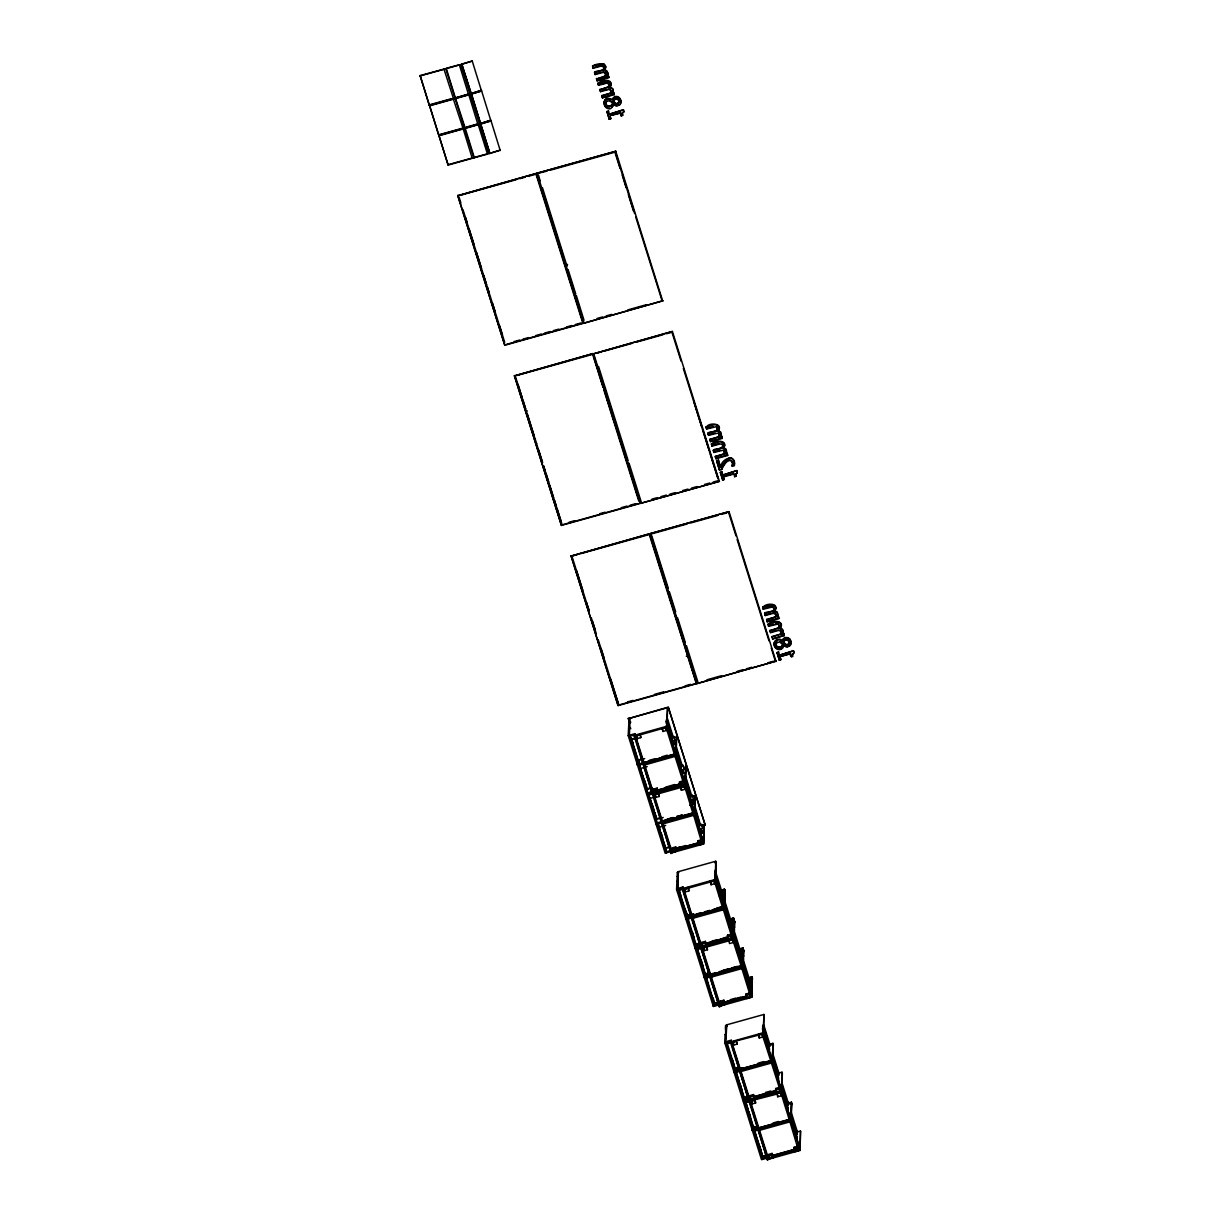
<?xml version="1.0" encoding="UTF-8"?>
<svg xmlns="http://www.w3.org/2000/svg" width="1221" height="1221" viewBox="0 0 1221 1221"><rect width="100%" height="100%" fill="white"/><g stroke="black" fill="none" stroke-linecap="round" stroke-linejoin="round"><path stroke-width="1.5" d="M732.524 464.499L732.569 462.82M420.116 75.961L460.866 64.53L470.07 93.895L429.319 105.25L420.131 75.58L443.925 69.124M429.319 105.25L420.131 75.58M429.517 105.876L470.268 94.444L479.471 123.794L438.721 135.165L429.533 105.494L451.923 99.237M438.919 135.775L479.67 124.344L488.873 153.709L448.122 165.064L429.533 105.494M445.848 68.788L455.051 98.016M448.122 165.064L438.934 135.394L463.171 128.648M455.25 98.687L464.453 127.93M457.768 195.711L536.446 173.397L583.44 323.306L504.777 345.253L457.768 195.711L536.446 173.397M464.652 128.602L473.855 157.83M471.123 93.529L461.736 64.072L472.237 61.05L461.507 64.423L470.726 93.712L481.44 90.339L470.726 93.651M480.54 123.229L471.214 93.864L481.639 90.965L470.909 94.322L480.128 123.611L490.842 120.253L480.448 123.458L471.565 93.971M500.228 150.534L491.04 120.864L480.509 123.825L489.85 153.373L500.244 150.152L489.529 153.464M491.04 120.864L480.311 124.237L489.529 153.525M486.553 284.63L483.76 275.458M504.777 345.253L457.783 195.329M514.407 375.885L593.085 353.571L640.094 503.479L561.431 525.427L514.407 375.885L593.085 353.571M537.087 173.214L615.75 151.267L537.087 173.214L584.081 323.122L662.759 300.809L584.081 323.122M537.942 173.382L547.008 171.108M553.556 497.71L549.755 485.363M567.032 266.239L542.429 187.652M561.431 525.427L514.423 375.503M561.904 523.992L543.574 465.995M603.876 67.292L601.419 66.01L593.162 68.254L592.597 65.842L603.907 63.706L605.784 66.697L604.654 70.253L607.585 72.588M593.162 68.254L592.597 65.842M571.062 556.074L649.74 533.745L696.733 683.668L618.07 705.601L571.062 556.074L649.74 533.745M608.241 75.183L606.913 76.084L608.241 75.183L608.806 77.595L597.115 80.845L596.535 78.983L605.25 76.557L605.982 73.703L603.403 72.314L595.131 74.557C592.078 68.91 603.495 72.878 603.922 68.086M595.131 74.557L594.581 72.146M596.535 78.983L605.28 76.007M597.115 80.845L596.55 78.449M609.248 84.386L606.791 83.104L598.534 85.348C595.817 80.586 611.706 77.35 611.126 84.341M598.534 85.348L597.969 82.936M599.923 89.774L608.653 86.859L599.923 89.774L600.518 91.651L608.775 89.408L611.233 90.69M600.518 91.651L599.954 89.24M613.614 92.277L612.286 93.178L613.614 92.277L614.178 94.689L602.487 97.955L601.938 95.543L610.653 93.101L611.263 91.529M594.551 72.68L603.281 69.765M602.487 97.955L601.938 95.543M593.711 353.769L672.405 331.44L719.398 481.364L640.735 503.311L593.711 353.769L672.405 331.44M609.203 119.276L610.821 118.3L609.203 119.276L606.959 111.523L608.546 111.08L609.34 114.24L623.412 109.798L609.34 114.24M608.546 111.08L606.929 112.057M613.11 90.552C613.797 87.637 608.47 88.095 610.668 85.729M586.309 601.892L589.117 610.408M601.907 96.077L610.653 93.101M620.589 100.412C619.917 96.642 614.361 95.574 612.652 99.191C612.484 101.404 607.264 95.314 605.128 99.801C602.945 102.564 604.181 107.402 607.631 108.486C612.301 111.035 612.805 102.396 615.766 105.51M614.911 152.167L619.963 168.223M604.303 390.048L614.575 422.71M621.23 115.919L622.679 114.988L621.23 115.919L620.405 112.698L611.706 115.125M622.573 112.759L623.87 111.874L623.412 109.798M618.07 705.601L571.077 555.692M628.342 718.665L668.345 707.081L705.295 825.427L668.314 707.508L628.342 718.665L629.487 722.283M670.543 851.724L665.155 853.174L628.205 735.622L628.571 727.685L629.548 727.411M628.998 718.604L628.846 722.023L629.807 721.733M630.143 718.162L629.364 735.301L666.33 852.899M640.735 503.311L719.398 481.364M630.585 722.771L630.631 721.886M641.208 501.877L629.074 463.247M636.4 738.201L631.028 739.697L635.149 737.942M671.947 851.342L671.077 853.464L634.081 735.805L634.935 733.928M640.063 734.92L636.339 735.317L637.225 738.629L640.766 737.637L640.842 736.065M637.225 738.629L637.301 737.057M641.666 758.851L637.53 760.622L644.688 758.623M638.598 760.362L638.415 764.102L675.808 753.678M639.88 734.325L640.766 737.637M638.659 763.156L638.614 764.056L630.295 737.896M638.537 762.728L638.827 761.736M639.194 765.872L639.85 765.292M650.381 533.562L729.044 511.63L650.381 533.562L697.374 683.485L776.052 661.156L697.374 683.485M639.087 765.185L640.033 768.589L647.191 766.59M643.253 762.759L675.808 753.922M644.032 762.545L643.955 764.025L675.747 755.158L676.602 736.843L673.046 737.835M647.756 792.902L646.687 789.117L650.808 787.698M653.098 797.542L649.526 798.534L650.121 798.03M652.335 791.62L684.874 782.798L665.872 721.748M653.098 791.406L653.037 792.887L684.813 784.019L685.683 765.704L685.515 786.232L653.723 795.1L653.8 793.604M653.647 789.087L654.487 793.528L653.647 789.087L657.203 788.094L658.027 792.551L657.203 788.094M654.807 794.581L658.562 793.742L658.623 792.597L659.264 796.474L655.723 797.45L654.807 794.581L658.378 793.162M655.723 797.45L655.799 795.894M661.98 728.586L665.72 727.762L665.781 726.602M657.615 823.458L665.949 848.595M657.951 824.511L666.132 849.908M658.088 824.343L657.585 824.007M658.348 824.129L657.676 824.984L658.333 824.404M666.498 728.906L666.422 730.479L662.881 731.471L662.957 729.899M659.142 826.632L658.531 827.411L665.689 825.427M665.537 727.167L666.422 730.479M661.751 821.58L694.306 812.759M662.103 822.695L694.245 813.995L695.1 795.68L691.544 796.672M666.666 726.297L667.536 707.982L667.017 727.395L666.666 726.297L634.889 735.164L671.855 853.25M662.454 822.862L662.53 821.367M665.735 726.281L674.297 754.059L675.595 753.693L667.261 726.77L665.979 727.136M666.147 851.022L665.766 847.801M665.628 849.648L665.781 847.527M670.466 737.499L673.977 736.522L670.375 738.14M674.404 743.925L673.748 741.513L674.694 744.856M674.938 739.865L671.458 741.574M675.03 756.379L683.577 783.241L683.699 785.393L682.86 780.936L679.319 781.928L680.173 785.958M671.077 853.464L653.021 793.818M671.535 851.724L671.596 850.243M676.465 745.1L675.808 742.353M683.378 782.92L684.691 782.173L676.342 755.646M672.878 850.213C672.206 855.173 679.639 850.182 675.701 846.931L672.145 847.923L672.985 852.365M675.701 846.931L676.526 851.373M679.99 785.378L680.036 784.218M686.492 645.772L697.863 681.929M680.494 786.996L684.035 786.003L680.494 786.996L681.379 790.292L684.92 789.315L684.996 787.743M680.677 787.576L680.738 786.431M701.632 945.787L694.856 947.603L676.556 889.453L676.938 881.516M676.968 880.829L677.167 876.525M678.525 872.099L677.365 872.435L677.212 875.839L678.159 875.549M687.576 656.318L686.294 656.288M681.379 790.292L681.455 788.735M680.601 770.42L684.172 769.413L683.119 765.369L679.609 766.345M714.529 1006.18L677.533 888.506L678.327 871.687L715.72 861.248L716.208 863.171M678.281 877.319L677.731 889.117L676.556 889.453M683.165 781.013L683.531 782.92M683.546 772.771L682.89 770.359L683.836 773.702M683.791 767.795L683.119 765.369M678.357 889.972L678.983 889.453L680.692 895.1M684.065 768.711L684.172 769.413M678.51 890.46L678.601 889.56L686.782 916.757L688.217 916.925M678.708 889.926L678.204 889.529M679.074 890.338L687.118 915.628M684.279 785.439L684.035 786.003M701.785 426.984L694.291 403.022M686.034 766.819L685.164 785.118L653.372 793.986M685.744 785.988L684.462 786.355L685.744 785.988L694.093 812.53L692.795 812.881L684.233 785.118M695.207 945.1L695.054 948.274L713.339 1006.44L720.131 1004.608L720.039 1006.516L719.276 1006.745L682.28 889.071L683.134 887.194M717.414 428.708L716.01 426.755L706.593 429.044C704.227 422.13 724.74 422.039 718.085 431.059L721.016 433.394M684.508 889.01L688.247 888.186L688.308 887.041L688.949 890.903L685.408 891.895L684.508 889.01L688.064 887.606M706.593 429.044L706.028 426.648M685.408 891.895L684.523 888.598M695.939 682.463L649.282 534.539L580.906 553.617M719.383 435.042L717.994 433.058L708.577 435.348C705.509 429.716 716.925 433.684 717.353 428.892M708.577 435.348L708.012 432.951M686.935 917.292L686.614 915.368M686.629 915.109L686.736 912.987L686.599 915.643M688.965 796.336L692.475 795.359L688.873 796.977M687.392 919.154L694.642 917.353M687.438 918.543L690.964 917.856M692.902 802.762L692.246 800.35L693.299 804.395L689.712 805.387M721.672 435.989L720.344 436.889L721.672 435.989L722.237 438.4L710.561 441.651L709.996 439.239L718.711 436.813L719.322 435.241M692.795 812.881L694.093 812.53M693.299 804.395L693.33 803.494M689.957 800.396L693.528 799.404L693.574 798.519M710.561 441.651L709.996 439.239M693.543 814.834L694.841 814.468L693.543 814.834L702.197 844.215L698.641 845.207L697.74 842.337L697.817 840.765L701.358 839.773L702.197 844.215M710.424 454.502L718.04 478.571M722.466 444.642L720.237 443.91L711.965 446.153C709.599 439.239 730.112 439.133 723.458 448.153L726.388 450.488M657.264 824.038L662.866 822.481L662.805 823.961L694.581 815.094L695.1 795.68M711.965 446.153L711.4 443.742M724.77 452.136L723.366 450.152L713.949 452.442C710.881 446.81 722.298 450.778 722.725 445.986M691.437 916.025L723.992 907.203M713.949 452.442L713.385 450.045M692.139 917.292L692.215 915.811M692.566 916.91L692.49 918.406L724.282 909.538L725.137 891.223M726.205 452.518L725.747 453.449L727.044 453.083L727.609 455.494L715.933 458.745L715.369 456.349L724.084 453.907L724.694 452.335M707.982 433.486L716.712 430.555M715.933 458.745L715.369 456.349M698.488 844.199L697.817 840.765M732.356 462.24C728.372 456.517 723.229 466.101 721.687 469.52L719.505 470.131L716.635 461.004L718.452 459.966C718.009 481.547 729.548 443.772 734.462 463.766M718.085 431.059L719.093 428.449M709.966 439.789L718.711 436.813M694.856 947.603L694.993 944.428M695.711 943.97L696.001 946.153M720.711 467.78L718.452 459.966M701.663 839.85L701.938 841.04M702.044 831.608L701.388 829.196L702.441 833.241L702.472 832.34M702.273 826.632L701.617 824.206L702.67 828.25L699.084 829.242M696.87 948.503L700.549 948.015M702.67 828.25L702.716 827.365M719.505 470.131L716.666 460.454M697.008 949.297L697.099 948.381M697.45 948.809L705.601 974.74L709.142 973.076M697.588 948.9L701.22 948.168M722.634 480.082L724.251 479.105L722.634 480.082L720.39 472.329L721.977 471.886L722.786 475.045L736.843 470.589L722.786 475.045M702.075 840.857L701.877 841.757L703.159 841.391L701.892 841.376M671.871 852.823L703.662 843.955L704.181 824.541L700.625 825.533M713.354 450.58L722.084 447.649M703.662 843.955L704.181 824.541M721.687 469.52C721.993 465.17 730.967 454.594 732.539 463.354M721.977 471.886L720.359 472.863M723.458 448.153L724.48 445.543M715.338 456.883L724.084 453.907M701.22 946.168L701.297 944.672L695.68 946.244M701.77 943.925L701.846 942.353L705.387 941.376L706.226 945.817L702.67 946.809L701.77 943.925L705.311 942.933L705.387 941.376M702.67 946.809L701.846 942.353M703.006 947.847L706.745 947.023L706.806 945.878L707.447 949.74L703.907 950.732L703.006 947.847L706.547 946.855L707.447 949.74M727.609 455.494L727.044 453.083M703.907 950.732L703.983 949.16M705.112 975.091L705.25 974.312M705.097 974.48L705.433 976.113M710.179 881.44L713.705 880.875L714.621 883.745L711.065 884.737L710.179 881.44L713.919 881.028L713.964 879.883M705.891 977.99L713.14 976.19M705.936 977.38L711.522 976.006M710.363 882.02L710.424 880.875L711.065 884.737M706.089 978.158L714.193 1003.967M706.532 977.67L714.3 1003.708L718.345 1002.304M732.142 466.269L732.142 465.628C737.606 463.553 730.845 468.376 732.371 464.88M720.848 892.505L721.077 890.491L724.648 889.651L723.778 906.974L722.496 907.325L714.163 880.417M709.935 974.862L742.49 966.04M734.66 476.724L736.11 475.793L734.66 476.724L733.852 473.504L723.412 476.419L724.221 479.639M714.621 883.745L714.697 882.173M677.884 889.621L683.485 888.049L683.424 889.529L715.201 880.662L715.72 861.248M710.637 976.128L710.714 974.648M715.201 880.662L716.071 862.362L714.773 862.743M723.778 906.974L715.46 880.051M715.43 879.669L716.223 862.865M711.065 975.747L710.988 977.227L742.78 968.36L743.635 950.06L742.353 950.442M715.735 876.846L715.582 876.357M715.994 871.321L715.842 870.817M716.147 868.345L715.979 867.856M735.836 473.962L737.301 472.68L736.843 470.589M713.339 1006.44L713.491 1003.265M714.499 1004.99L714.209 1002.807M714.361 1004.15L719.642 1002.975M714.682 1003.601L718.223 1001.937M720.558 893.253L720.466 892.353M721.107 895.008L720.619 897.237M721.352 890.017L721.458 893.406L721.58 890.75L715.124 870.222M721.214 898.397L721.336 895.741L714.895 875.213M722.496 907.325L723.855 906.455L713.262 909.37M722.649 904.944L723.504 890.491M722.985 901.708L723.412 892.368M723.244 909.279L724.526 908.912L723.244 909.279L731.562 936.186L733.073 935.805M719.016 1003.723L746.138 996.412M723.839 902.945L723.992 903.448M724.099 897.42L720.588 898.107M718.955 895.619L724.251 894.138L720.711 895.42M719.184 894.398C725.946 893.131 725.656 891.055 719.047 893.604M721.092 890.933L724.48 889.163L721.077 890.491M719.276 1006.745L682.356 887.423M724.282 909.538L724.801 890.124L721.229 891.116M719.718 1004.99L719.795 1003.509M725.289 891.727L724.511 908.531L723.214 908.897M720.268 1002.762L720.344 1001.189L723.885 1000.197L724.725 1004.654L721.168 1005.646L720.268 1002.762L723.809 1001.769L723.885 1000.197M724.816 905.723L724.664 905.234M725.076 900.182L724.923 899.694M725.213 897.206L725.06 896.718M721.168 1005.646L721 1004.639M727.426 936.766L727.502 935.194L731.043 934.218L731.883 938.659L728.342 939.651L727.426 936.766L730.982 935.774M728.174 938.644L727.502 935.194M728.342 939.651L731.898 938.232L731.776 936.507M728.678 940.262L732.234 939.285L728.678 940.262L729.563 943.574L733.119 942.581L733.195 941.009M729.654 919.092L729.639 922.114M729.792 927.746L733.333 926.77L733.18 925.976L729.654 926.968L729.792 923.976L733.333 923.015L729.944 924.785M734.874 922.191L733.562 918.024L730.036 919.001L730.295 921.534M730.189 923.87L729.7 926.098M730.417 918.879L730.524 922.267L730.646 919.611L724.77 900.884M748.412 1099.388L743.024 1100.823L724.74 1042.658L725.106 1034.721M730.295 927.258L730.417 924.602L724.679 904.959L724.465 905.814M762.698 1159.385L725.701 1041.727L726.495 1024.892L763.888 1014.468L763.369 1033.882L726.48 1043.497M726.052 1038.949L726.693 1025.319L725.533 1025.64L725.381 1029.059L726.327 1028.769M731.73 933.806L732.432 918.879L732.142 928.693M731.852 1042.368L726.51 1043.848L734.905 1068.94M732.905 931.821L733.073 932.31M733.18 925.976L729.41 927.105M733.333 923.015L729.776 924.297M730.036 922.771L733.424 921L728.128 922.466M730.173 919.795L733.562 918.024M701.922 948.366L733.699 939.498L733.867 918.986L730.311 919.978M734.218 920.085L733.348 938.4L696.565 948.656L704.944 975.32L710.424 973.625M733.699 939.498L734.569 921.183M742.292 965.414L733.928 939.27L734.721 921.702M768.299 1157.829L767.444 1159.95L730.448 1042.276L731.303 1040.414M737.194 1042.551L737.133 1044.123L733.577 1045.115L732.692 1041.803L736.416 1041.391M733.577 1045.115L733.653 1043.543M733.058 927.258L740.079 949.587L739.957 952.243L739.361 951.083L739.453 948.961L742.979 947.984L743.955 951.052M733.958 1068.344L733.943 1071.946L740.735 1070.13L740.659 1071.611L772.45 1062.743L773.32 1044.428M739.453 951.693L732.951 929.379M739.468 951.449L739.453 948.961M739.605 953.83L739.102 956.318M739.85 948.854L739.361 951.083M739.712 957.218L739.834 954.578L733.378 934.05M738.827 1067.459L734.889 1069.214L734.798 1068.329M737.133 1044.123L736.232 1040.811M743.971 1097.816L735.836 1071.626M741.147 963.781L742.002 949.328M736.324 1072.145L739.957 1071.412M743.024 967.749L741.727 968.497L743.009 968.131L743.787 950.564L737.545 952.441M742.337 961.782L742.49 962.27M739.071 956.928L742.612 955.951L739.071 957.233M739.224 953.967L742.75 952.975L739.209 954.257M737.682 953.219C744.413 951.312 744.459 950.365 737.698 952.929M739.59 949.77L742.979 947.984M742.78 968.36L743.146 948.488L739.605 949.465M739.605 1069.245L772.16 1060.408M740.323 1070.512L740.384 1069.016M774.053 608.897L772.649 606.929L763.232 609.233C760.485 604.044 777.96 601.19 775.717 609.157M763.232 609.233L762.682 606.822M745.924 995.603L746 994.031L749.541 993.039L750.381 997.496L746.84 998.488L745.924 995.603L749.48 994.611M775.946 614.575L773.488 613.293L765.216 615.521C762.163 609.89 773.58 613.858 774.007 609.065M746.84 998.488L750.396 997.069L750.274 995.344M747.908 985.668L751.678 984.813L748.29 986.583M748.702 985.194L747.924 985.408L748.03 983.287L751.831 981.837L748.29 982.829M748.137 980.951L748.137 977.929M765.216 615.521L764.651 613.125M748.183 985.179L748.29 982.813M742.689 957.92L749.145 978.448L749.022 981.104L748.534 977.823L748.549 980.31M748.534 980.57L742.963 961.186M748.916 977.716L748.427 979.944M748.794 986.095L748.916 983.439L743.024 964.712M743.879 1097.191L743.971 1098.091L747.893 1096.321M777.029 616.529L778.326 616.162L778.876 618.574L767.2 621.825L766.635 619.429L775.366 616.987L775.976 615.415M767.2 621.825L766.635 619.429M744.978 1102.334L776.571 1094.184M751.571 994.642L750.06 995.023L751.419 994.153M750.457 991.269L751.083 978.189M745.359 1102.227L753.403 1127.777M779.425 625.991L778.036 624.038L768.62 626.327C766.254 619.413 786.767 619.306 780.112 628.327L782.02 629.059L783.195 631.532M751.373 994.291L743.009 968.131M751.403 990.643L751.556 991.147M751.678 984.813L748.137 986.095M748.534 981.592L751.922 979.822L746.626 981.302M748.671 978.632L752.06 976.861L748.534 977.838M768.62 626.327L768.055 623.916M720.069 1006.104L751.846 997.236L752.212 977.349L748.687 978.326M751.846 997.236L752.06 976.861M770.008 630.753L778.739 627.838L770.008 630.753L770.588 632.631L778.861 630.387L781.318 631.669M770.588 632.631L770.039 630.219M748.946 1101.113L730.891 1041.482M749.938 1097.145L750.015 1095.573L753.555 1094.581L754.395 1099.037L750.839 1100.014L749.938 1097.145L753.479 1096.153L753.555 1094.581M750.091 1101.586L750.152 1100.09M783.699 633.256L782.371 634.157L783.699 633.256L784.264 635.668L772.572 638.934L772.008 636.523L780.738 634.081L781.348 632.509M764.636 613.659L773.366 610.744M750.839 1100.014L750.686 1099.007M772.572 638.934L784.279 635.134M751.19 1100.64L752.075 1103.937L755.616 1102.96L754.975 1099.083L754.914 1100.228L751.373 1101.22M777.823 614.422C778.51 611.523 773.183 611.98 775.366 609.615M752.075 1103.937L752.151 1102.365M766.62 619.963L775.366 616.987M752.457 1127.181L752.304 1130.356L753.464 1130.035M752.594 1127.609L752.441 1130.783L759.233 1128.952M756.73 1127.517L753.113 1128.525L753.235 1125.884M753.449 1125.686L753.281 1129.425L790.674 1118.985M755.616 1102.96L754.731 1099.648M753.662 1127.578L757.325 1126.281M769.428 1155.371L762.194 1157.401L753.815 1130.738L753.784 1127.67M758.363 1034.645L761.904 1033.653L758.363 1034.645L759.248 1037.957L762.789 1036.965L762.866 1035.393M778.876 618.574L778.326 616.162M754.319 1130.997L762.866 1156.531M758.47 1129.959L754.456 1130.829M779.288 660.256L780.906 659.279L779.288 660.256L777.044 652.502L778.632 652.06L779.425 655.219L793.482 650.778L779.425 655.219M754.425 1131.363L753.952 1130.57L758.455 1130.234M759.248 1037.957L759.309 1036.385M778.632 652.06L777.014 653.037M780.112 628.327L781.119 625.717M771.993 637.057L780.738 634.081M780.051 656.593L790.491 653.678L780.051 656.593L780.875 659.813M758.104 1128.067L790.659 1119.245M763.369 1033.882L763.888 1014.468M758.806 1129.349L758.882 1127.853M763.613 1033.638L762.316 1034.004L763.613 1033.638L771.947 1060.179L770.665 1060.545L761.904 1033.653M790.674 641.391C789.911 635.775 782.264 638.629 782.31 640.811C783.333 635.347 791.483 637.103 790.887 642.338M782.356 641.33C781.089 637.591 774.404 638.949 774.297 643.009M774.19 644.383C773.916 648.794 779.654 651.51 782.692 648.168C783.149 642.826 787.499 649.023 790.094 645.115A4.67 4.426 2.7 0 0 790.964 642.704M761.98 1156.379L766.376 1155.432M762.728 1156.44L766.391 1155.158M768.742 1043.436L769.123 1046.351M768.772 1050.976L768.497 1051.449M768.894 1048.32L768.909 1050.808M769.032 1045.451L769.52 1043.222L769.627 1046.611L769.749 1043.955L763.858 1025.228M769.138 1045.817L769.123 1043.329M769.383 1051.602L769.505 1048.946L762.499 1026.617M770.665 1060.545L771.947 1060.179M767.444 1159.95L749.373 1100.304M772.45 1062.743L772.969 1043.329L769.398 1044.321M791.33 656.364C794.947 656.013 789.163 657.951 790.491 653.678M767.887 1158.21L767.963 1156.714L762.347 1158.286M768.436 1155.966L768.513 1154.41L772.054 1153.418L772.893 1157.859L769.337 1158.851L768.436 1155.966L771.977 1154.99L772.054 1153.418M781.028 1089.04L779.731 1089.407L781.028 1089.04L772.695 1062.133M772.679 1061.751L772.969 1043.329M769.337 1158.851L769.23 1156.699M792.49 654.135L793.955 652.853L793.482 650.778M775.594 1089.987L775.671 1088.415L779.227 1087.423L780.051 1091.879L776.51 1092.856L775.594 1089.987L779.151 1088.995M776.51 1092.856L780.066 1091.452L779.944 1089.727L771.397 1062.865L772.679 1062.514M776.846 1093.482L780.372 1092.917L781.287 1095.802L777.731 1096.779L776.846 1093.482L780.585 1093.07L780.631 1091.925L789.163 1119.367L790.445 1119.016L782.127 1092.093L780.814 1092.841L782.112 1092.474M777.701 1074.678L778.601 1074.831L772.084 1053.845M777.029 1094.062L777.09 1092.917M777.731 1096.779L777.808 1095.222M778.464 1080.463L778.586 1077.807L772.13 1057.294M782.035 1072.191L781.867 1092.719L782.035 1072.191L778.479 1073.183M781.287 1095.802L781.364 1094.23M782.386 1073.29L781.532 1091.605L749.74 1100.472M787.286 1109.278C788.171 1103.219 787.286 1112.346 786.904 1109.385M787.881 1110.438L788.003 1107.783L782.127 1089.056M759.157 1130.448L790.949 1121.58L791.467 1102.166L787.896 1103.158M790.949 1121.58L791.803 1103.265L788.247 1104.257M799.526 1147.877L798.229 1148.244L799.526 1147.877L791.193 1120.954M791.177 1120.588L791.467 1102.166M794.093 1148.808L794.169 1147.252L797.71 1146.26L798.549 1150.701L795.008 1151.693L794.093 1148.808L797.649 1147.832M794.84 1150.686L794.169 1147.252M796.184 1133.79L797.084 1130.921L796.596 1133.149M796.977 1133.302L797.191 1134.309L797.313 1131.653L790.872 1111.141M796.962 1139.3L797.084 1136.644L790.628 1116.116M798.549 1150.701L789.895 1121.702L791.177 1121.336M768.238 1159.309L800.014 1150.441L800.533 1131.028L796.977 1132.02M800.014 1150.441L800.533 1131.028M734.37 465.659C736.69 453.403 721.168 457.875 720.741 467.231M622.344 114.179L622.42 112.622M735.79 474.984L737.331 472.13M792.429 655.158L793.971 652.304M607.753 72.909L606.913 76.084M721.199 433.714L720.344 436.889M726.571 450.808L725.732 453.983L727.029 453.617M726.464 452.197L726.007 449.053L723.488 447.619M603.998 67.369L603.25 70.299M609.264 85.729L609.371 84.478M717.429 428.174L716.681 431.105M722.801 445.268L722.069 448.199M779.349 626.709L778.494 623.641L775.396 623.9M611.019 85.287L611.156 83.791M611.355 90.797L610.622 93.651M776.068 614.682L775.335 617.536M781.44 631.776L780.707 634.63M604.044 102.961C604.471 95.406 612.789 102.457 613.369 97.68C616.529 94.231 621.703 98.184 620.863 102.259A4.67 4.426 2.7 0 1 619.978 104.67L616.758 106.196L613.766 104.838M774.129 643.94L774.328 642.475M732.341 465.415L732.554 463.949M619.23 101.343L617.505 103.968A2.335 2.213 2.7 0 1 615.445 103.678L613.156 101.374L614.224 99.801L616.834 98.916L619.062 100.855M605.708 103.312C606.593 99.313 611.599 100.794 612.805 103.8C611.4 109.341 602.335 105.449 606.806 100.916M613.736 104.319L611.675 107.448M783.821 645.299L781.745 648.427L777.731 648.931M607.676 73.764L606.944 75.549M613.049 90.858L612.316 92.643M777.762 614.743L776.999 617.063L778.296 616.697M777.456 616.147L777.273 612.133L774.755 610.698M783.134 631.837L782.402 633.623M611.034 84.737L610.027 87.347M775.747 608.623L774.74 611.233M608.623 87.393L609.294 85.195M773.336 611.278C776.968 604.883 768.116 605.937 764.957 608.211M778.708 628.372L779.38 626.175M605.25 76.557L605.372 72.115L601.922 72.131M718.696 437.347L718.803 432.921M724.068 454.456L724.19 450.015M453.357 99.099L462.988 128.098L438.751 134.783M465.094 127.671L455.464 98.275L468.589 94.704M629.761 722.466L629.166 722.649M678.143 876.251L677.258 876.449M677.899 881.272L676.983 881.455M725.457 1033.958L726.098 1033.882M726.068 1034.477L725.152 1034.675M622.405 113.156L623.885 111.325M612.835 103.266C612.087 106.319 606.944 107.219 605.891 103.968M612.286 93.178L612.988 89.148L610.057 86.813M720.375 436.355L720.833 435.424M782.371 634.157L783.058 630.128L780.127 627.792M604.654 70.253C609.523 62.332 596.031 62.759 592.567 66.377M774.663 642.109L778.922 639.606L782.295 641.346M619.016 102.259L617.536 103.434A2.335 2.213 2.7 0 1 615.476 103.144L613.186 100.839C614.102 97.359 620.009 97.817 619.215 101.877M789.102 643.238L787.621 644.413A2.335 2.213 2.7 0 1 785.561 644.123L783.272 641.819L785.057 639.789L787.881 639.636M776.877 641.895C772.679 646.275 781.806 649.48 782.92 644.245L780.417 641.651M715.247 876.464L715.399 876.953M733.729 935.286L733.897 935.79M742.811 964.163L742.963 964.651M446.047 68.376L459.188 64.805M463.156 128.724L472.176 158.089M477.793 123.993L468.788 94.628M474.084 157.478L487.393 153.831L478.205 124.527M618.742 105.174L620.009 104.136A4.67 4.426 2.7 0 0 620.879 101.725L620.833 100.824M446.321 68.574L455.372 97.924L468.589 93.941M459.34 64.744L468.467 94.276L470.07 93.834M453.296 98.321L455.372 97.924M725.625 1033.821L725.625 1029.624M628.937 722.618L628.601 727.014L629.563 726.709M429.349 104.869L451.739 98.626M593.177 67.704L601.449 65.476L603.678 66.209M596.855 73.535L600.228 72.604M597.145 80.311L608.821 77.06M597.939 83.471L607.707 81.013L610.973 83.394M600.244 84.341L607.966 82.509L609.34 85.012M466.437 127.06L477.884 123.87M466.62 127.671L478.189 124.466M602.228 90.644L609.951 88.812L611.324 91.331M602.518 97.405L612.53 94.612M620.39 113.248L609.966 115.613L610.79 118.834M448.153 164.682L472.344 157.952M458.623 195.772L516.193 179.701M519.795 178.693L525.198 177.198M528.8 176.19L535.988 174.191L582.615 322.497M550.518 170.131L613.507 152.564M567.49 264.469L566.636 264.82L567.475 264.591M514.163 341.59L519.642 340.064M523.092 339.102L528.449 337.606M535.836 335.546L541.239 334.035M544.505 333.119L550.228 331.532M553.434 330.632L558.791 329.136M566.422 327.014L571.825 325.503M575.427 324.496L580.814 323M597.145 318.437L602.64 316.911M606.15 315.934L611.69 314.377M627.747 309.905L646.703 304.624M504.792 344.871L583.455 322.924M517.063 375.442L592.643 354.365L602.869 386.92M596.367 353.312L601.77 351.816M605.372 350.809L632.356 343.284M635.958 342.277L662.942 334.752M666.544 333.745L671.947 332.234L681.043 361.172M526.419 411.111L527.258 410.882M705.997 427.182C709.264 426.617 718.223 421.55 719.2 428.037M706.623 428.51L713.369 426.633M708.592 434.813L715.353 432.921M710.576 441.117L722.267 437.851M711.385 444.276C714.636 443.711 723.595 438.66 724.572 445.131M711.996 445.604L718.742 443.727M713.98 451.907L720.726 450.03M715.949 458.211L727.64 454.96M716.635 461.004L718.421 460.5M723.381 476.953L733.821 474.038M569.047 522.252L574.496 520.741M599.679 513.705L605.082 512.21M621.275 507.692L626.922 506.12M630.265 505.173L635.668 503.678M651.938 499.13L657.402 497.619M660.882 496.642L666.391 495.1M669.81 494.154L675.182 492.658M682.585 490.583L687.988 489.087M691.59 488.079L696.977 486.569M704.441 484.493L709.813 482.997M713.171 482.051L718.574 480.555M561.446 525.045L638.278 503.617M571.916 556.12L577.319 554.609M651.22 534.004L687.209 523.962M690.811 522.954L717.795 515.43M721.397 514.423L726.8 512.912M762.652 607.356C765.918 606.791 774.877 601.739 775.839 608.211M765.246 614.987L770.314 613.583M767.231 621.291L777.243 618.498M768.024 624.45C771.29 623.9 780.25 618.833 781.211 625.305M770.329 625.32L773.702 624.374M772.313 631.623L775.686 630.677M783.79 645.833L786.843 647.176L790.063 645.65A4.67 4.426 2.7 0 0 790.933 643.238L790.918 641.803M627.518 701.922L632.936 700.411M654.441 694.413L663.522 691.88M685.118 685.851L690.521 684.355M706.822 679.807L721.184 675.793M737.331 671.291L742.841 669.764M746.321 668.787L751.831 667.246M768.024 662.728L773.427 661.233M619.917 704.715L696.748 683.287M628.205 735.622L634.951 733.668L634.081 735.805M629.685 736.339L633.897 735.164M635.225 736.263L667.246 727.151M649.251 760.347L654.609 758.851M661.767 756.852L667.277 755.173M638.766 765.201L644.367 763.644L644.306 765.124L676.327 756.028M639.453 765.674L647.451 789.758M679.517 766.986L683.088 765.979M646.672 789.468L652.045 787.972M665.537 787.194L674.633 784.523M653.586 790.659L657.127 789.666M679.242 783.5L682.783 782.508M647.496 792.963L684.889 782.539M647.817 794.016L646.657 794.337L652.045 792.902M654.502 793.116L658.058 792.124M648.183 795.176L652.396 794.001M653.357 794.413L652.579 794.627L634.523 734.996M660.164 817.688L656.043 819.108L655.952 823.87L657.112 823.549M656.028 819.444L663.186 817.46M667.887 819.001L673.259 817.505M676.648 816.498L682.203 815.002M664.163 820.176L673.107 817.688M676.693 816.681L682.051 815.185M656.913 822.939L694.306 812.499M657.585 824.083L658.363 823.87L660.073 829.532M700.106 829.532L694.276 809.63M669.291 846.535L665.964 848.259M665.17 848.29L670.543 846.794M675.244 848.336L680.601 846.84M671.519 849.526L685.836 845.527M697.74 842.337L701.281 841.345M665.994 851.8L697.954 842.887M676.236 849.19L703.372 841.62L685.332 783.867M671.153 851.815L703.311 842.856M673 851.937L676.541 850.961M677.533 888.506L683.134 886.95L682.28 889.071M714.865 879.563L683.073 888.43L720.039 1006.516M678.189 889.911L683.653 888.491M678.952 889.972L678.296 890.567L683.806 888.98L701.632 946.031M714.148 880.799L715.445 880.433M720.939 890.445L724.48 889.453M720.588 892.719L721.367 892.505M720.833 892.78L714.834 871.763M719.032 893.909L724.328 892.429M719.2 894.093L724.343 892.124M720.451 895.588L724.404 894.642M720.863 895.924L724.251 894.138M720.573 898.397L724.267 897.603M720.726 898.885L724.114 897.114M690.659 914.239L686.996 915.536L690.643 914.514M686.629 915.964L693.696 913.995M686.629 916.269L693.681 914.3M693.681 914.468L686.446 916.483L678.067 889.819M716.803 908.088L722.099 906.608M686.782 916.757L692.078 915.277M695.604 914.285L700.9 912.82M704.425 911.828L709.722 910.347M698.702 913.476L700.152 913.598M686.614 917.383L724.007 906.944M685.637 918.314L686.797 917.994M685.775 918.741L691.162 917.307M723.061 908.409L724.343 908.042M688.949 918.192L723.931 908.424M733.546 918.314L729.761 919.459L729.67 921.58L730.433 921.367M730.189 919.505L733.714 918.513L732.859 935.835L724.511 909.294M730.036 921.733L724.465 902.365M729.883 922.282L733.409 921.29M730.051 922.466L733.424 921M729.532 924.45L733.485 923.503M729.425 926.571L729.792 926.998M729.807 927.456L733.348 926.464M695.695 944.23L699.847 943.467M699.725 943.1L696.184 944.764L688.049 918.574M695.711 944.825L701.007 943.36M695.695 945.13L700.991 943.65M700.946 943.833L695.527 945.344L687.148 918.696M699.389 944.627L695.848 945.665L687.27 918.39M711.736 941.193L717.032 939.712M725.869 937.24L719.856 939.498M705.952 943.375L727.655 937.316M705.936 943.635L727.64 937.575M733.012 937.301L700.854 946.244L700.778 947.908L701.541 947.694M695.054 948.274L696.214 947.954M702.701 946.382L706.242 945.39M696.382 948.442L701.983 946.885M732.631 938.873L733.928 938.506M732.661 939.239L733.958 938.888M733.928 939.27L732.646 939.621L741.208 966.132M739.178 949.434L742.963 948.29M739.728 949.938L743.299 948.946M739.087 951.556L739.865 951.342M737.53 952.731L742.826 951.266M739.377 954.456L742.902 953.464M739.361 954.746L742.75 952.975M739.239 957.417L742.765 956.44M739.224 957.722L742.612 955.951M705.509 973.839L709.157 972.816M705.494 974.373L709.142 973.351M709.264 973.442L705.234 974.572L697.084 948.641M705.128 974.801L710.424 973.32M710.591 973.809L705.28 975.579L715.872 972.633M722.939 970.359L728.235 968.894M731.776 967.902L737.072 966.422M719.398 971.641L742.353 965.246M705.097 976.205L742.505 965.78M704.135 977.151L705.295 976.815M704.273 977.578L709.66 976.144M741.559 967.246L742.841 966.879M707.447 977.014L742.429 967.261M741.712 967.734L742.994 967.368M706.104 977.868L712.133 976.235M748.259 978.296L752.044 977.151M747.023 979.303L752.365 977.823M749.16 979.914L752.716 978.921M748.152 980.417L748.931 980.204M748.381 981.104L751.907 980.127M748.549 981.302L751.922 979.822M748.442 983.317L751.983 982.34M748.427 983.622L751.831 981.837M748.305 986.293L751.846 985.301M714.56 1003.235L718.207 1002.212M719.444 1002.67L714.026 1004.181L705.646 977.517M730.25 999.724L735.729 998.122M740.826 997.069L726.434 1001.663M714.178 1005.081L746.153 996.153M719.352 1005.081L751.51 996.122M721.184 1005.219L724.74 1004.227M725.701 1041.727L731.318 1040.155L730.448 1042.276M724.74 1042.658L725.9 1042.337M726.052 1042.826L731.379 1041.33M763.033 1032.783L731.242 1041.65L768.207 1159.736M731.547 1041.834L726.205 1043.314L734.615 1069.703L741.849 1067.673M729.059 1043.055L732.707 1042.032M732.676 1042.23L736.217 1041.238M772.023 1044.81L773.305 1044.459M768.757 1045.939L769.535 1045.71M772.176 1045.298L773.473 1044.947M768.528 1050.915L769.291 1050.701M734.783 1068.573L738.934 1067.826L735.164 1068.741M758.134 1063.14L763.552 1061.629M734.783 1070.588L770.359 1060.667M733.806 1071.519L734.966 1071.199M772.099 1061.644L735.317 1071.901L743.696 1098.564L750.93 1096.55M777.93 1072.679L778.586 1072.099L778.098 1074.327M777.869 1079.303L778.082 1077.548M777.594 1079.791L778.372 1079.562M743.467 1097.832L751.129 1095.817M765.399 1092.505L770.833 1090.994M743.848 1099.449L749.465 1097.893L749.389 1099.373L781.181 1090.506M754.12 1096.595L774.007 1091.04M754.105 1096.84L775.808 1090.796M744.398 1101.174L743.223 1101.495L761.522 1159.645L766.895 1158.21M750.869 1099.602L754.41 1098.61M744.551 1101.663L749.877 1100.167M750.045 1100.655L744.703 1102.151L753.113 1128.525M744.963 1102.609L754.715 1100.075M787.362 1102.639L788.018 1102.059L788.125 1105.448L788.247 1102.792L781.791 1082.264M787.255 1104.761L788.033 1104.547M787.499 1104.822L781.928 1085.362M790.674 1104.135L791.971 1103.784M787.789 1109.538L787.026 1109.752L787.392 1107.157M753.296 1127.151L753.769 1127.945L745.634 1101.754M753.281 1127.41L757.31 1126.556M753.006 1127.883L757.432 1126.647M773.015 1122.984L778.433 1121.473M753.815 1130.738L790.598 1120.481M796.58 1133.683L790.46 1112.499M796.458 1136.018L796.367 1138.14M766.406 1154.898L762.881 1156.287M762.469 1156.638L766.513 1155.524M772.618 1155.417L794.322 1149.373M772.603 1155.677L799.74 1148.106L762.392 1028.738M767.521 1158.302L799.679 1149.343M769.367 1158.424L772.908 1157.447M461.797 64.057L471.138 93.33M480.738 123.84L489.819 153.174M474.282 157.509L465.201 128.205M772.008 613.11L775.106 612.835L776.037 615.216M777.38 630.204L780.83 630.189M444.001 69.2L453.449 98.474M608.577 108.12L609.538 108.12M604.67 69.719L607.203 71.154L607.737 73.458M718.116 430.509L720.634 431.959L721.168 434.249M607.646 107.952L605.311 106.334L604.105 103.403M776.877 648.565L774.831 646.428M610.332 100.671L611.889 102.152M716.834 426.617L717.338 427.548M722.206 443.711L722.695 445.192M788.659 640.292L789.071 643.788L787.591 644.947A2.335 2.213 2.7 0 1 785.53 644.657L783.241 642.353L785.027 640.323L787.866 640.186L789.3 642.856M781.119 630.585L781.409 632.31M623.382 110.333L623.87 111.874M736.812 471.138L737.301 472.68M793.467 651.312L793.955 652.853M620.405 112.698L621.245 115.385M790.46 654.227L791.315 656.898M608.211 75.733L608.806 77.595M613.583 92.827L614.178 94.689M721.642 436.523L722.237 438.4M783.668 633.806L784.264 635.668M606.959 111.523L609.233 118.742M720.39 472.329L722.664 479.548M777.044 652.502L779.303 659.722M615.75 151.267L662.744 301.19M729.044 511.63L776.037 661.538M702.64 429.563L709.157 450.305M615.292 152.06L634.63 213.553M635.775 217.17L661.935 300.366M683.317 368.406L718.009 478.739M728.601 512.423L735.988 535.927M737.118 539.545L768.971 640.827M771.245 648.061L775.228 660.729M622.206 175.091L626.129 187.82M628.372 194.704L633.409 211.004M538.492 175.168L540.201 180.876M568.07 269.505L575.763 294.002M576.388 295.665L584.004 320.223M598.549 366.483L628.128 460.531M651.785 535.805L668.284 588.263M669.413 591.88L675.671 611.767M677.548 617.719L685.363 642.597M536.431 173.779L583.44 323.306M593.07 353.953L640.094 503.479M649.725 534.126L696.733 683.668M594.398 358.837L603.525 387.881M604.013 390.537L638.583 500.503M472.237 61.05L481.425 90.72M481.639 90.965L490.827 120.635M676.602 736.843L676.098 756.257L675.747 755.158M724.48 889.163L725.289 892.032M716.086 865.842L716.071 866.132M725.152 894.703L725.137 894.993M734.477 926.693L734.63 927.472M743.558 955.555L743.696 956.333M673.977 736.522L675.03 740.567M692.475 795.359L693.528 799.404M693.879 800.503L694.963 803.937M734.34 929.654L734.477 930.448M743.421 958.516L743.558 959.309M667.505 718.757L673.153 736.736M676.007 745.817L682.463 766.345M685.439 775.778L691.88 796.306M693.94 802.853L700.457 824.923M772.374 1052.304L778.815 1072.832L778.693 1075.472L778.464 1074.739M667.2 720.222L672.618 737.759M675.595 747.176L681.7 766.62M685.332 777.899L691.117 796.596M694.093 806.013L700.182 825.457M763.018 1024.984L769.52 1045.97M734.08 935.194L734.218 935.988M743.162 964.056L743.299 964.849M666.132 720.146L672.924 741.727M675.778 750.808L682.234 771.336M685.759 782.569L691.651 801.297M714.789 877.334L751.556 994.901M694.825 814.865L703.159 841.391M684.813 784.019L685.515 786.232M694.245 813.995L694.581 815.094M741.742 968.116L750.06 995.023M684.019 786.431L684.92 789.315M732.203 939.697L733.119 942.581M761.889 1034.08L762.789 1036.965M746 994.031L746.718 996.336M661.996 728.159L662.881 731.471M709.218 942.459L707.936 942.826M658.363 793.589L659.264 796.474M688.049 888.033L688.949 890.903M705.311 942.933L706.226 945.817M723.809 1001.769L724.725 1004.654M753.479 1096.153L754.395 1099.037M771.977 1154.99L772.893 1157.859M720.344 1001.189L721.062 1003.494M635.5 735.714L653.433 792.765M653.998 794.55L671.367 849.816M678.327 871.687L678.678 872.786M720.131 1004.868L702.182 947.817L696.794 949.389L696.703 948.351M726.495 1024.892L726.999 1026.418M731.852 1042.2L749.801 1099.251M750.35 1101.021L768.299 1158.073M677.365 872.435L678.449 875.869M628.357 718.238L629.502 721.855M630.479 727.792L630.769 728.708M631.333 737.896L633.058 743.635M644.764 780.601L646.657 786.889M652.014 803.647L653.83 809.66M654.731 812.286L656.898 819.199M661.08 832.508L662.713 837.698M684.966 908.455L687.133 915.368M692.399 932.142L694.291 938.369M701.281 960.378L702.914 965.567M713.079 997.878L714.697 1003.067M732.585 1059.935L734.508 1066.315M740.033 1083.622L741.895 1089.773M746.199 1103.219L747.924 1108.943M748.916 1111.858L750.533 1117.047M759.615 1145.909L761.248 1151.098M631.318 738.156L638.919 762.621M649.801 797.267L656.867 819.734M727.136 1042.917L735.271 1069.108M736.217 1071.779L744.352 1097.984M754.715 1130.615L762.85 1156.806M630.952 738.003L638.537 762.453M640.155 767.566L647.069 789.59M649.984 798.824L656.364 819.123M629.944 736.263L631.028 739.697M637.545 760.271L638.507 763.339M648.443 795.1L649.526 798.534M705.769 977.227L706.257 978.158M638.965 765.155L646.916 790.735M649.328 798.442L657.112 822.878M657.447 823.992L665.414 849.572M465.506 217.369L467.2 222.756M469.2 229.105L474.236 245.146M476.48 252.289L481.532 268.33M487.316 286.767L489.01 292.124M492.368 302.808L495.177 311.721M499.648 325.992L502.457 334.905M518.009 384.386L521.825 396.504M522.909 399.969L525.64 408.638M527.38 414.194L533.928 434.981M535.012 438.446L536.645 443.65M538.705 450.183L542.506 462.286M543.589 465.735L545.222 470.924M545.955 473.26L548.672 481.913M554.303 499.801L555.937 504.99M557.02 508.44L560.821 520.543M576.633 570.695L582.783 590.247M592.475 621.062L595.268 629.96M601.053 648.336L603.846 657.219M610.744 679.166L618.559 704.044M459.188 197.573L460.897 203.007M462.973 209.63L504.685 342.292M515.262 375.946L535.164 439.239M536.309 442.857L542.567 462.759M572.481 557.921L589.102 610.79M591.254 617.612L596.367 633.897M598.229 639.835L618.543 704.425M774.389 645.94L774.16 643.406M792.46 654.624L792.734 656.501M735.805 474.435L736.08 476.327M622.374 113.645L622.649 115.537M722.71 444.642L722.786 445.818M603.907 66.758L603.968 67.918M637.56 761.736L637.408 764.911L638.568 764.59L637.454 765.033L637.606 761.858M776.098 643.253C774.099 647.939 781.974 649.145 782.89 644.78L779.654 641.834L776.098 643.253M723.87 902.38L723.656 903.235L723.87 902.38M732.936 931.241L732.737 932.111L732.936 931.241M742.368 961.217L742.154 962.072L742.368 961.217M751.434 990.078L751.236 990.933L751.434 990.078"/></g></svg>
